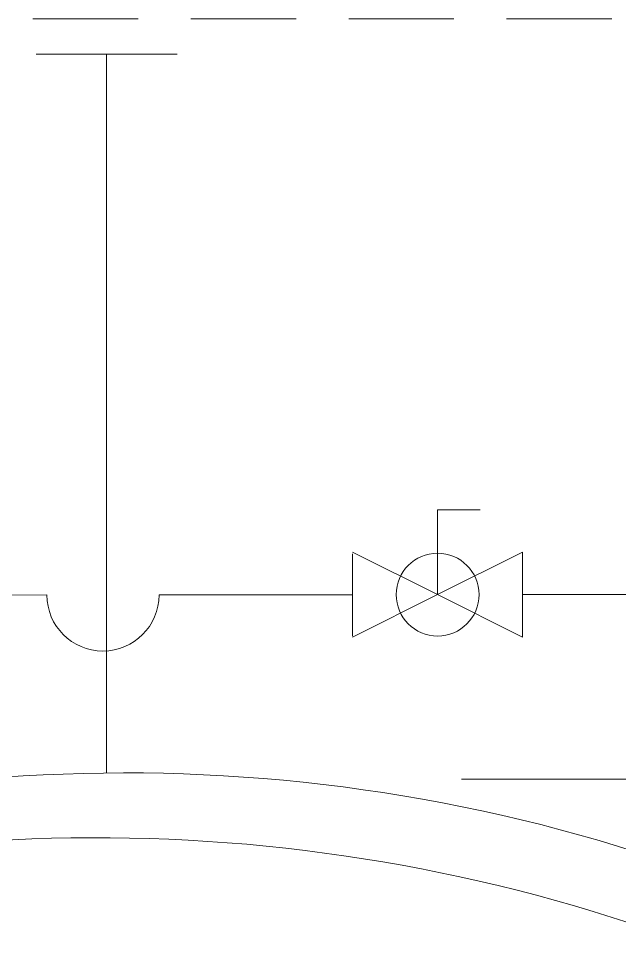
# Model space of a CAD drawing. Extents: x -1315200 to -1014507, y 2616811 to 2674779.
# Drawn here: x -1228477 to -1227764, y 2649403 to 2650514 of the extents above; entities that cross this region are included whole.
import ezdxf

# ---------------------------------------------------------------- set-up
doc = ezdxf.new("R2010")
doc.units = 0
doc.header["$LTSCALE"] = 25
doc.header["$MEASUREMENT"] = 0
doc.linetypes.add('DASHED', pattern=[0.75, 0.5, -0.25])
doc.layers.get('0').update_dxf_attribs({"linetype": 'CONTINUOUS', "lineweight": 9})

msp = doc.modelspace()

# ---------------------------------------------------------------- linework, layer by layer
at = {"color": 9, "linetype": 'DASHED', "lineweight": 15, "ltscale": 10}
msp.add_line((-1229022.5, 2650514.1), (-1226260.6, 2650514.1), dxfattribs=at)
at = {"color": 9}
for p, q in [((-1228288.8, 2650471.9), (-1228456.2, 2650471.9)), ((-1228372.5, 2650471.9), (-1228372.5, 2649618)), ((-1227979.4, 2649830), (-1227979.4, 2649930.9)), ((-1227928.9, 2649930.9), (-1227979.4, 2649930.9)), ((-1227979.4, 2649830), (-1228080.3, 2649880.5)), ((-1228080.3, 2649878.6), (-1228080.3, 2649780.6)), ((-1227878.5, 2649880.5), (-1227979.4, 2649830)), ((-1227878.5, 2649779.6), (-1227878.5, 2649880.5)), ((-1228802.5, 2649829.4), (-1228443.4, 2649829.6)), ((-1228080.3, 2649829.6), (-1228310.3, 2649829.6)), ((-1227979.4, 2649830), (-1228080.3, 2649779.6)), ((-1227979.4, 2649830), (-1227878.5, 2649779.6)), ((-1227749, 2649830), (-1227878.5, 2649830)), ((-1227749, 2649610.9), (-1227951.1, 2649610.9))]:
    msp.add_line(p, q, dxfattribs=at)
msp.add_circle((-1227979.4, 2649830), 49.2, dxfattribs=at)
for centre, radius, start, end in [((-1228376.9, 2649829.6), 66.6, 180, 360), ((-1228350.6, 2647605.4), 2012.9, 68.9474, 112.5228), ((-1228384.6, 2647511.3), 2030, 69.1123, 111.2868)]:
    msp.add_arc(centre, radius, start, end, dxfattribs=at)

doc.saveas('drawing.dxf')
